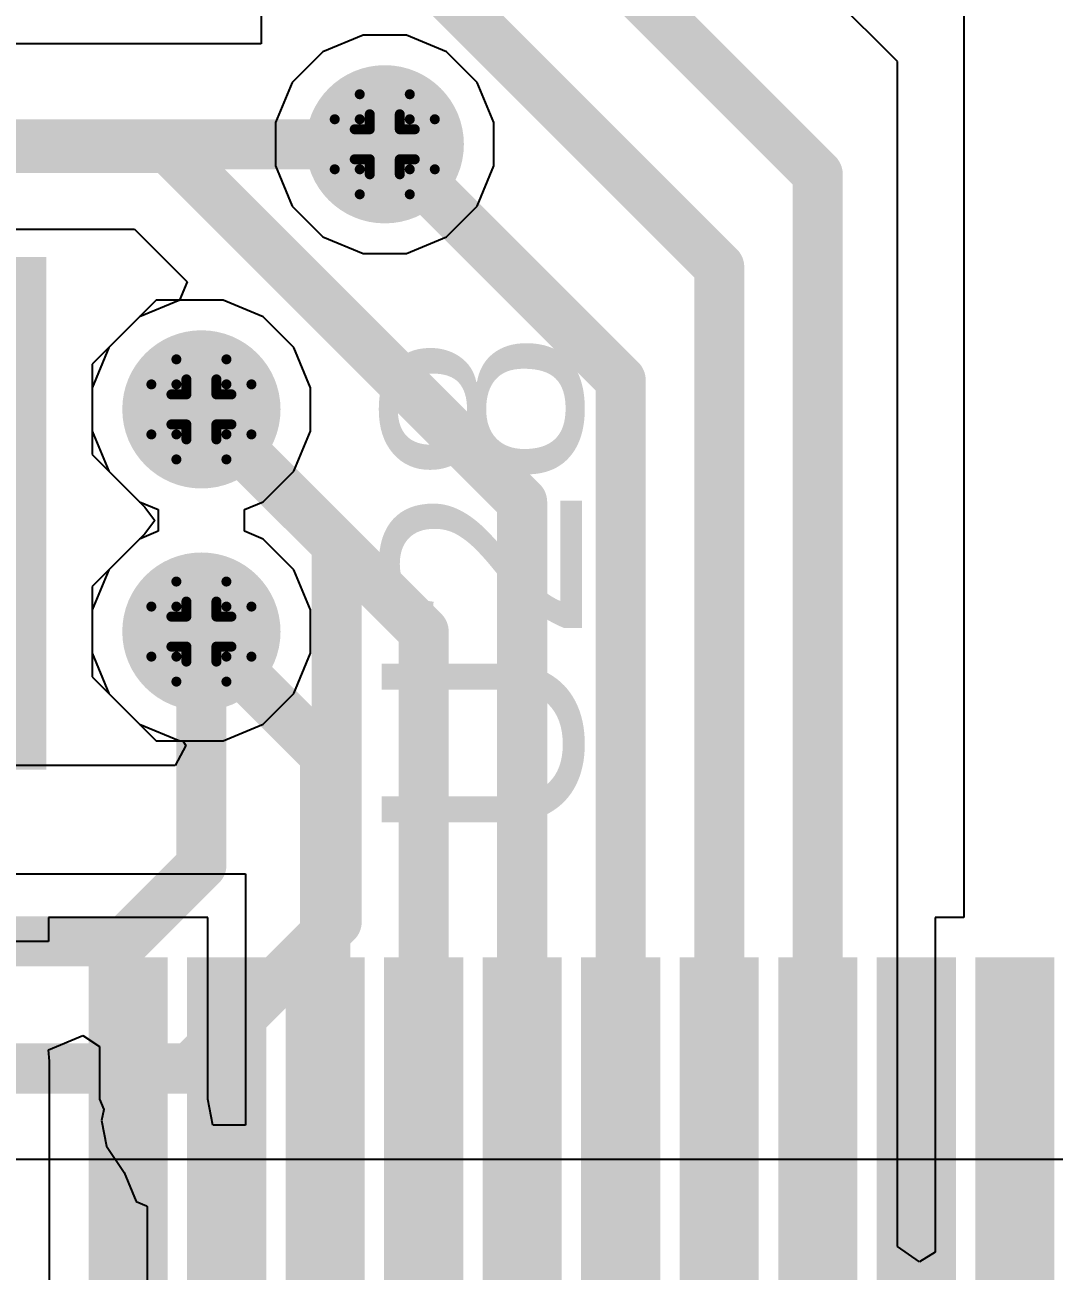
# Model space of a CAD drawing. Header units: inches. Extents: x -4 to 5258, y -4 to 5281.
# Drawn here: x 90.76 to 95.98, y 72.03 to 78.35 of the extents above; entities that cross this region are included whole.
import ezdxf

# ---------------------------------------------------------------- set-up
doc = ezdxf.new("R2010")
doc.units = ezdxf.units.IN
for name, color, linetype in [('Bottom Layer', 5, 'Continuous'), ('Bottom Solder', 6, 'Continuous'), ('Drill Drawing', 1, 'Continuous'), ('Layer 1', 16, 'Continuous'), ('Layer 2', 76, 'Continuous'), ('Top Layer', 1, 'Continuous'), ('Top Overlay', 2, 'Continuous'), ('Top Paste', 8, 'Continuous'), ('Top Solder', 216, 'Continuous'), ('Via Holes', 16, 'Continuous')]:
    doc.layers.add(name, color=color, linetype=linetype)
doc.styles.add('Arial', font='', dxfattribs={"height": 0.2})
doc.styles.get('Arial').set_extended_font_data('Arial')

# ---------------------------------------------------------------- blocks, each defined once
blk = doc.blocks.new('HTSSOP_38_EP_4_4___5')
at = {"layer": 'Top Layer'}
for points in [[(3.6, 4.65), (3.6, 4.35), (2, 4.35), (2, 4.65)], [(3.6, 4.1501), (3.6, 3.8501), (2, 3.8501), (2, 4.1501)], [(3.6, 3.65), (3.6, 3.35), (2, 3.35), (2, 3.65)], [(3.6, 3.1501), (3.6, 2.8501), (2, 2.8501), (2, 3.1501)], [(3.6, 2.65), (3.6, 2.35), (2, 2.35), (2, 2.65)], [(3.6, 2.1501), (3.6, 1.8501), (2, 1.8501), (2, 2.1501)], [(3.6, 1.65), (3.6, 1.35), (2, 1.35), (2, 1.65)], [(3.6, 1.1501), (3.6, 0.8501), (2, 0.8501), (2, 1.1501)], [(3.6, 0.65), (3.6, 0.35), (2, 0.35), (2, 0.65)], [(3.6, 0.1501), (3.6, -0.1499), (2, -0.1499), (2, 0.1501)]]:
    blk.add_hatch(color=1, dxfattribs=at).paths.add_polyline_path(points)
at = {"layer": 'Top Paste'}
for points in [[(3.6, 4.65), (3.6, 4.35), (2, 4.35), (2, 4.65)], [(3.6, 4.1501), (3.6, 3.8501), (2, 3.8501), (2, 4.1501)], [(3.6, 3.65), (3.6, 3.35), (2, 3.35), (2, 3.65)], [(3.6, 3.1501), (3.6, 2.8501), (2, 2.8501), (2, 3.1501)], [(3.6, 2.65), (3.6, 2.35), (2, 2.35), (2, 2.65)], [(3.6, 2.1501), (3.6, 1.8501), (2, 1.8501), (2, 2.1501)], [(3.6, 1.65), (3.6, 1.35), (2, 1.35), (2, 1.65)], [(3.6, 1.1501), (3.6, 0.8501), (2, 0.8501), (2, 1.1501)], [(3.6, 0.65), (3.6, 0.35), (2, 0.35), (2, 0.65)], [(3.6, 0.1501), (3.6, -0.1499), (2, -0.1499), (2, 0.1501)]]:
    blk.add_hatch(color=8, dxfattribs=at).paths.add_polyline_path(points)
at = {"layer": 'Top Solder'}
for points in [[(3.6508, 4.7008), (3.6508, 4.2992), (1.9492, 4.2992), (1.9492, 4.7008)], [(3.6508, 4.2009), (3.6508, 3.7993), (1.9492, 3.7993), (1.9492, 4.2009)], [(3.6508, 3.7008), (3.6508, 3.2992), (1.9492, 3.2992), (1.9492, 3.7008)], [(3.6508, 3.2009), (3.6508, 2.7993), (1.9492, 2.7993), (1.9492, 3.2009)], [(3.6508, 2.7008), (3.6508, 2.2992), (1.9492, 2.2992), (1.9492, 2.7008)], [(3.6508, 2.2009), (3.6508, 1.7993), (1.9492, 1.7993), (1.9492, 2.2009)], [(3.6508, 1.7008), (3.6508, 1.2992), (1.9492, 1.2992), (1.9492, 1.7008)], [(3.6508, 1.2009), (3.6508, 0.7993), (1.9492, 0.7993), (1.9492, 1.2009)], [(3.6508, 0.7008), (3.6508, 0.2992), (1.9492, 0.2992), (1.9492, 0.7008)], [(3.6508, 0.2009), (3.6508, -0.2007), (1.9492, -0.2007), (1.9492, 0.2009)]]:
    blk.add_hatch(color=216, dxfattribs=at).paths.add_polyline_path(points)

msp = doc.modelspace()

# ---------------------------------------------------------------- hatches: boundary and pattern name
at = {"layer": 'Bottom Layer'}
h = msp.add_hatch(color=5, dxfattribs=at)
edge = h.paths.add_edge_path()
edge.add_arc((92.5829, 77.7473), 0.3, 0, 360)
h = msp.add_hatch(color=5, dxfattribs=at)
edge = h.paths.add_edge_path()
edge.add_arc((91.6523, 76.4016), 0.3, 0, 360)
h = msp.add_hatch(color=5, dxfattribs=at)
edge = h.paths.add_edge_path()
edge.add_arc((91.6523, 75.2736), 0.3, 0, 360)
at = {"layer": 'Bottom Solder'}
h = msp.add_hatch(color=6, dxfattribs=at)
edge = h.paths.add_edge_path()
edge.add_arc((92.5829, 77.7473), 0.4016, 0, 360)
h = msp.add_hatch(color=6, dxfattribs=at)
edge = h.paths.add_edge_path()
edge.add_arc((91.6523, 76.4016), 0.4016, 0, 360)
h = msp.add_hatch(color=6, dxfattribs=at)
edge = h.paths.add_edge_path()
edge.add_arc((91.6523, 75.2736), 0.4016, 0, 360)
at = {"layer": 'Layer 1'}
h = msp.add_hatch(color=16, dxfattribs=at)
edge = h.paths.add_edge_path()
edge.add_arc((92.5829, 77.7473), 0.3, 0, 360)
h = msp.add_hatch(color=16, dxfattribs=at)
edge = h.paths.add_edge_path()
edge.add_arc((91.6523, 76.4016), 0.3, 0, 360)
h = msp.add_hatch(color=16, dxfattribs=at)
edge = h.paths.add_edge_path()
edge.add_arc((91.6523, 75.2736), 0.3, 0, 360)
at = {"layer": 'Layer 2'}
h = msp.add_hatch(color=76, dxfattribs=at)
edge = h.paths.add_edge_path()
edge.add_arc((92.5829, 77.7473), 0.3, 0, 360)
h = msp.add_hatch(color=76, dxfattribs=at)
edge = h.paths.add_edge_path()
edge.add_arc((91.6523, 76.4016), 0.3, 0, 360)
h = msp.add_hatch(color=76, dxfattribs=at)
edge = h.paths.add_edge_path()
edge.add_arc((91.6523, 75.2736), 0.3, 0, 360)
at = {"layer": 'Top Layer'}
h = msp.add_hatch(color=1, dxfattribs=at)
edge = h.paths.add_edge_path()
edge.add_arc((92.5829, 77.7473), 0.3, 0, 360)
msp.add_hatch(color=1, dxfattribs=at).paths.add_polyline_path([(85.6393, 74.5719), (90.8656, 74.5719), (90.8656, 77.1747), (85.6393, 77.1747)])
h = msp.add_hatch(color=1, dxfattribs=at)
edge = h.paths.add_edge_path()
edge.add_arc((91.6523, 76.4016), 0.3, 0, 360)
h = msp.add_hatch(color=1, dxfattribs=at)
edge = h.paths.add_edge_path()
edge.add_arc((91.6523, 75.2736), 0.3, 0, 360)
at = {"layer": 'Top Solder'}
h = msp.add_hatch(color=216, dxfattribs=at)
edge = h.paths.add_edge_path()
edge.add_arc((92.5829, 77.7473), 0.4016, 0, 360)
h = msp.add_hatch(color=216, dxfattribs=at)
edge = h.paths.add_edge_path()
edge.add_arc((91.6523, 76.4016), 0.4016, 0, 360)
h = msp.add_hatch(color=216, dxfattribs=at)
edge = h.paths.add_edge_path()
edge.add_arc((91.6523, 75.2736), 0.4016, 0, 360)
at = {"layer": 'Via Holes'}
h = msp.add_hatch(color=7, dxfattribs=at)
edge = h.paths.add_edge_path()
edge.add_arc((92.5829, 77.7473), 0.15, 0, 360)
h = msp.add_hatch(color=7, dxfattribs=at)
edge = h.paths.add_edge_path()
edge.add_arc((91.6523, 76.4016), 0.15, 0, 360)
h = msp.add_hatch(color=7, dxfattribs=at)
edge = h.paths.add_edge_path()
edge.add_arc((91.6523, 75.2736), 0.15, 0, 360)

# ---------------------------------------------------------------- linework, layer by layer
at = {"layer": 'Bottom Layer'}
for p, q in [((92.4727, 78.3013), (92.2691, 78.2169)), ((92.6931, 78.3013), (92.4727, 78.3013)), ((92.8967, 78.2169), (92.6931, 78.3013)), ((92.2691, 78.2169), (92.1133, 78.0611)), ((93.0526, 78.0611), (92.8967, 78.2169)), ((92.1133, 78.0611), (92.0289, 77.8574)), ((93.1369, 77.8574), (93.0526, 78.0611)), ((92.0289, 77.8574), (92.0289, 77.6371)), ((93.1369, 77.6371), (93.1369, 77.8574)), ((92.0289, 77.6371), (92.1133, 77.4334)), ((93.0526, 77.4334), (93.1369, 77.6371)), ((92.1133, 77.4334), (92.2691, 77.2776)), ((92.8967, 77.2776), (93.0526, 77.4334)), ((92.2691, 77.2776), (92.4727, 77.1933)), ((92.6931, 77.1933), (92.8967, 77.2776)), ((92.4727, 77.1933), (92.6931, 77.1933)), ((91.5421, 76.9556), (91.3385, 76.8713)), ((91.7625, 76.9556), (91.5421, 76.9556)), ((91.9661, 76.8713), (91.7625, 76.9556)), ((91.3385, 76.8713), (91.1827, 76.7155)), ((92.122, 76.7155), (91.9661, 76.8713)), ((91.1827, 76.7155), (91.0983, 76.5118)), ((92.2063, 76.5118), (92.122, 76.7155)), ((91.0983, 76.5118), (91.0983, 76.2915)), ((92.2063, 76.2915), (92.2063, 76.5118)), ((91.0983, 76.2915), (91.1827, 76.0878)), ((92.122, 76.0878), (92.2063, 76.2915)), ((91.1827, 76.0878), (91.3385, 75.932)), ((91.9661, 75.932), (92.122, 76.0878)), ((91.3385, 75.932), (91.4336, 75.8926)), ((91.871, 75.8926), (91.9661, 75.932)), ((91.4336, 75.8926), (91.4336, 75.7826)), ((91.871, 75.7826), (91.871, 75.8926)), ((91.4336, 75.7826), (91.3385, 75.7432)), ((91.9661, 75.7432), (91.871, 75.7826)), ((91.3385, 75.7432), (91.1827, 75.5874)), ((92.122, 75.5874), (91.9661, 75.7432)), ((91.1827, 75.5874), (91.0983, 75.3838)), ((92.2063, 75.3838), (92.122, 75.5874)), ((91.0983, 75.3838), (91.0983, 75.1634)), ((92.2063, 75.1634), (92.2063, 75.3838)), ((91.0983, 75.1634), (91.1827, 74.9597)), ((92.122, 74.9597), (92.2063, 75.1634)), ((91.1827, 74.9597), (91.3385, 74.8039)), ((91.9661, 74.8039), (92.122, 74.9597)), ((91.3385, 74.8039), (91.5421, 74.7196)), ((91.7625, 74.7196), (91.9661, 74.8039)), ((91.5421, 74.7196), (91.7625, 74.7196))]:
    msp.add_line(p, q, dxfattribs=at)
at = {"layer": 'Drill Drawing'}
for points in [[(92.4559, 77.8743, 0.0508, 0.0508, 0), (92.4559, 78.0013, 0.0508, 0.0508, 0)], [(92.4559, 78.0013, 0.0508, 0.0508, 0), (92.7099, 78.0013, 0.0508, 0.0508, 0)], [(92.7099, 77.8743, 0.0508, 0.0508, 0), (92.7099, 78.0013, 0.0508, 0.0508, 0)], [(92.3289, 77.6203, 0.0508, 0.0508, 0), (92.3289, 77.8743, 0.0508, 0.0508, 0)], [(92.3289, 77.8743, 0.0508, 0.0508, 0), (92.4559, 77.8743, 0.0508, 0.0508, 0)], [(92.5067, 77.8235, 0.0508, 0.0508, 0), (92.5067, 77.8997, 0.0508, 0.0508, 0)], [(92.5067, 77.8997, 0.0508, 0.0508, 0), (92.6591, 77.8997, 0.0508, 0.0508, 0)], [(92.6591, 77.8235, 0.0508, 0.0508, 0), (92.6591, 77.8997, 0.0508, 0.0508, 0)], [(92.7099, 77.8743, 0.0508, 0.0508, 0), (92.8369, 77.8743, 0.0508, 0.0508, 0)], [(92.8369, 77.6203, 0.0508, 0.0508, 0), (92.8369, 77.8743, 0.0508, 0.0508, 0)], [(92.4305, 77.6711, 0.0508, 0.0508, 0), (92.4305, 77.8235, 0.0508, 0.0508, 0)], [(92.4305, 77.8235, 0.0508, 0.0508, 0), (92.5067, 77.8235, 0.0508, 0.0508, 0)], [(92.6591, 77.8235, 0.0508, 0.0508, 0), (92.7353, 77.8235, 0.0508, 0.0508, 0)], [(92.7353, 77.6711, 0.0508, 0.0508, 0), (92.7353, 77.8235, 0.0508, 0.0508, 0)], [(92.4305, 77.6711, 0.0508, 0.0508, 0), (92.5067, 77.6711, 0.0508, 0.0508, 0)], [(92.5067, 77.5949, 0.0508, 0.0508, 0), (92.5067, 77.6711, 0.0508, 0.0508, 0)], [(92.6591, 77.6711, 0.0508, 0.0508, 0), (92.7353, 77.6711, 0.0508, 0.0508, 0)], [(92.6591, 77.5949, 0.0508, 0.0508, 0), (92.6591, 77.6711, 0.0508, 0.0508, 0)], [(92.3289, 77.6203, 0.0508, 0.0508, 0), (92.4559, 77.6203, 0.0508, 0.0508, 0)], [(92.4559, 77.4933, 0.0508, 0.0508, 0), (92.4559, 77.6203, 0.0508, 0.0508, 0)], [(92.5067, 77.5949, 0.0508, 0.0508, 0), (92.6591, 77.5949, 0.0508, 0.0508, 0)], [(92.7099, 77.6203, 0.0508, 0.0508, 0), (92.8369, 77.6203, 0.0508, 0.0508, 0)], [(92.7099, 77.4933, 0.0508, 0.0508, 0), (92.7099, 77.6203, 0.0508, 0.0508, 0)], [(92.4559, 77.4933, 0.0508, 0.0508, 0), (92.7099, 77.4933, 0.0508, 0.0508, 0)], [(91.5253, 76.5286, 0.0508, 0.0508, 0), (91.5253, 76.6556, 0.0508, 0.0508, 0)], [(91.5253, 76.6556, 0.0508, 0.0508, 0), (91.7793, 76.6556, 0.0508, 0.0508, 0)], [(91.7793, 76.5286, 0.0508, 0.0508, 0), (91.7793, 76.6556, 0.0508, 0.0508, 0)], [(91.3983, 76.2746, 0.0508, 0.0508, 0), (91.3983, 76.5286, 0.0508, 0.0508, 0)], [(91.3983, 76.5286, 0.0508, 0.0508, 0), (91.5253, 76.5286, 0.0508, 0.0508, 0)], [(91.5761, 76.4778, 0.0508, 0.0508, 0), (91.5761, 76.554, 0.0508, 0.0508, 0)], [(91.5761, 76.554, 0.0508, 0.0508, 0), (91.7285, 76.554, 0.0508, 0.0508, 0)], [(91.7285, 76.4778, 0.0508, 0.0508, 0), (91.7285, 76.554, 0.0508, 0.0508, 0)], [(91.7793, 76.5286, 0.0508, 0.0508, 0), (91.9063, 76.5286, 0.0508, 0.0508, 0)], [(91.9063, 76.2746, 0.0508, 0.0508, 0), (91.9063, 76.5286, 0.0508, 0.0508, 0)], [(91.4999, 76.3254, 0.0508, 0.0508, 0), (91.4999, 76.4778, 0.0508, 0.0508, 0)], [(91.4999, 76.4778, 0.0508, 0.0508, 0), (91.5761, 76.4778, 0.0508, 0.0508, 0)], [(91.7285, 76.4778, 0.0508, 0.0508, 0), (91.8047, 76.4778, 0.0508, 0.0508, 0)], [(91.8047, 76.3254, 0.0508, 0.0508, 0), (91.8047, 76.4778, 0.0508, 0.0508, 0)], [(91.3983, 76.2746, 0.0508, 0.0508, 0), (91.5253, 76.2746, 0.0508, 0.0508, 0)], [(91.4999, 76.3254, 0.0508, 0.0508, 0), (91.5761, 76.3254, 0.0508, 0.0508, 0)], [(91.5253, 76.1476, 0.0508, 0.0508, 0), (91.5253, 76.2746, 0.0508, 0.0508, 0)], [(91.5761, 76.2492, 0.0508, 0.0508, 0), (91.5761, 76.3254, 0.0508, 0.0508, 0)], [(91.7285, 76.3254, 0.0508, 0.0508, 0), (91.8047, 76.3254, 0.0508, 0.0508, 0)], [(91.7285, 76.2492, 0.0508, 0.0508, 0), (91.7285, 76.3254, 0.0508, 0.0508, 0)], [(91.7793, 76.2746, 0.0508, 0.0508, 0), (91.9063, 76.2746, 0.0508, 0.0508, 0)], [(91.7793, 76.1476, 0.0508, 0.0508, 0), (91.7793, 76.2746, 0.0508, 0.0508, 0)], [(91.5761, 76.2492, 0.0508, 0.0508, 0), (91.7285, 76.2492, 0.0508, 0.0508, 0)], [(91.5253, 76.1476, 0.0508, 0.0508, 0), (91.7793, 76.1476, 0.0508, 0.0508, 0)], [(91.5253, 75.4006, 0.0508, 0.0508, 0), (91.5253, 75.5276, 0.0508, 0.0508, 0)], [(91.5253, 75.5276, 0.0508, 0.0508, 0), (91.7793, 75.5276, 0.0508, 0.0508, 0)], [(91.7793, 75.4006, 0.0508, 0.0508, 0), (91.7793, 75.5276, 0.0508, 0.0508, 0)], [(91.3983, 75.1466, 0.0508, 0.0508, 0), (91.3983, 75.4006, 0.0508, 0.0508, 0)], [(91.3983, 75.4006, 0.0508, 0.0508, 0), (91.5253, 75.4006, 0.0508, 0.0508, 0)], [(91.5761, 75.3498, 0.0508, 0.0508, 0), (91.5761, 75.426, 0.0508, 0.0508, 0)], [(91.5761, 75.426, 0.0508, 0.0508, 0), (91.7285, 75.426, 0.0508, 0.0508, 0)], [(91.7285, 75.3498, 0.0508, 0.0508, 0), (91.7285, 75.426, 0.0508, 0.0508, 0)], [(91.7793, 75.4006, 0.0508, 0.0508, 0), (91.9063, 75.4006, 0.0508, 0.0508, 0)], [(91.9063, 75.1466, 0.0508, 0.0508, 0), (91.9063, 75.4006, 0.0508, 0.0508, 0)], [(91.4999, 75.1974, 0.0508, 0.0508, 0), (91.4999, 75.3498, 0.0508, 0.0508, 0)], [(91.4999, 75.3498, 0.0508, 0.0508, 0), (91.5761, 75.3498, 0.0508, 0.0508, 0)], [(91.7285, 75.3498, 0.0508, 0.0508, 0), (91.8047, 75.3498, 0.0508, 0.0508, 0)], [(91.8047, 75.1974, 0.0508, 0.0508, 0), (91.8047, 75.3498, 0.0508, 0.0508, 0)], [(91.4999, 75.1974, 0.0508, 0.0508, 0), (91.5761, 75.1974, 0.0508, 0.0508, 0)], [(91.5761, 75.1212, 0.0508, 0.0508, 0), (91.5761, 75.1974, 0.0508, 0.0508, 0)], [(91.7285, 75.1974, 0.0508, 0.0508, 0), (91.8047, 75.1974, 0.0508, 0.0508, 0)], [(91.7285, 75.1212, 0.0508, 0.0508, 0), (91.7285, 75.1974, 0.0508, 0.0508, 0)], [(91.3983, 75.1466, 0.0508, 0.0508, 0), (91.5253, 75.1466, 0.0508, 0.0508, 0)], [(91.5253, 75.0196, 0.0508, 0.0508, 0), (91.5253, 75.1466, 0.0508, 0.0508, 0)], [(91.7793, 75.1466, 0.0508, 0.0508, 0), (91.9063, 75.1466, 0.0508, 0.0508, 0)], [(91.7793, 75.0196, 0.0508, 0.0508, 0), (91.7793, 75.1466, 0.0508, 0.0508, 0)], [(91.5761, 75.1212, 0.0508, 0.0508, 0), (91.7285, 75.1212, 0.0508, 0.0508, 0)], [(91.5253, 75.0196, 0.0508, 0.0508, 0), (91.7793, 75.0196, 0.0508, 0.0508, 0)]]:
    msp.add_lwpolyline(points, format="xyseb", dxfattribs=at)
for points in [[(92.4432, 78.0013, 0.0254, 0.0254, 1), (92.4686, 78.0013, 0.0254, 0.0254, 1)], [(92.4432, 78.0013, 0.0254, 0.0254, 1), (92.4686, 78.0013, 0.0254, 0.0254, 1)], [(92.6972, 78.0013, 0.0254, 0.0254, 1), (92.7226, 78.0013, 0.0254, 0.0254, 1)], [(92.6972, 78.0013, 0.0254, 0.0254, 1), (92.7226, 78.0013, 0.0254, 0.0254, 1)], [(92.3162, 77.8743, 0.0254, 0.0254, 1), (92.3416, 77.8743, 0.0254, 0.0254, 1)], [(92.3162, 77.8743, 0.0254, 0.0254, 1), (92.3416, 77.8743, 0.0254, 0.0254, 1)], [(92.4432, 77.8743, 0.0254, 0.0254, 1), (92.4686, 77.8743, 0.0254, 0.0254, 1)], [(92.4432, 77.8743, 0.0254, 0.0254, 1), (92.4686, 77.8743, 0.0254, 0.0254, 1)], [(92.494, 77.8997, 0.0254, 0.0254, 1), (92.5194, 77.8997, 0.0254, 0.0254, 1)], [(92.494, 77.8997, 0.0254, 0.0254, 1), (92.5194, 77.8997, 0.0254, 0.0254, 1)], [(92.6464, 77.8997, 0.0254, 0.0254, 1), (92.6718, 77.8997, 0.0254, 0.0254, 1)], [(92.6464, 77.8997, 0.0254, 0.0254, 1), (92.6718, 77.8997, 0.0254, 0.0254, 1)], [(92.6972, 77.8743, 0.0254, 0.0254, 1), (92.7226, 77.8743, 0.0254, 0.0254, 1)], [(92.6972, 77.8743, 0.0254, 0.0254, 1), (92.7226, 77.8743, 0.0254, 0.0254, 1)], [(92.8242, 77.8743, 0.0254, 0.0254, 1), (92.8496, 77.8743, 0.0254, 0.0254, 1)], [(92.8242, 77.8743, 0.0254, 0.0254, 1), (92.8496, 77.8743, 0.0254, 0.0254, 1)], [(92.4178, 77.8235, 0.0254, 0.0254, 1), (92.4432, 77.8235, 0.0254, 0.0254, 1)], [(92.4178, 77.8235, 0.0254, 0.0254, 1), (92.4432, 77.8235, 0.0254, 0.0254, 1)], [(92.494, 77.8235, 0.0254, 0.0254, 1), (92.5194, 77.8235, 0.0254, 0.0254, 1)], [(92.494, 77.8235, 0.0254, 0.0254, 1), (92.5194, 77.8235, 0.0254, 0.0254, 1)], [(92.6464, 77.8235, 0.0254, 0.0254, 1), (92.6718, 77.8235, 0.0254, 0.0254, 1)], [(92.6464, 77.8235, 0.0254, 0.0254, 1), (92.6718, 77.8235, 0.0254, 0.0254, 1)], [(92.7226, 77.8235, 0.0254, 0.0254, 1), (92.748, 77.8235, 0.0254, 0.0254, 1)], [(92.7226, 77.8235, 0.0254, 0.0254, 1), (92.748, 77.8235, 0.0254, 0.0254, 1)], [(92.4178, 77.6711, 0.0254, 0.0254, 1), (92.4432, 77.6711, 0.0254, 0.0254, 1)], [(92.4178, 77.6711, 0.0254, 0.0254, 1), (92.4432, 77.6711, 0.0254, 0.0254, 1)], [(92.494, 77.6711, 0.0254, 0.0254, 1), (92.5194, 77.6711, 0.0254, 0.0254, 1)], [(92.494, 77.6711, 0.0254, 0.0254, 1), (92.5194, 77.6711, 0.0254, 0.0254, 1)], [(92.6464, 77.6711, 0.0254, 0.0254, 1), (92.6718, 77.6711, 0.0254, 0.0254, 1)], [(92.6464, 77.6711, 0.0254, 0.0254, 1), (92.6718, 77.6711, 0.0254, 0.0254, 1)], [(92.7226, 77.6711, 0.0254, 0.0254, 1), (92.748, 77.6711, 0.0254, 0.0254, 1)], [(92.7226, 77.6711, 0.0254, 0.0254, 1), (92.748, 77.6711, 0.0254, 0.0254, 1)], [(92.3162, 77.6203, 0.0254, 0.0254, 1), (92.3416, 77.6203, 0.0254, 0.0254, 1)], [(92.3162, 77.6203, 0.0254, 0.0254, 1), (92.3416, 77.6203, 0.0254, 0.0254, 1)], [(92.4432, 77.6203, 0.0254, 0.0254, 1), (92.4686, 77.6203, 0.0254, 0.0254, 1)], [(92.4432, 77.6203, 0.0254, 0.0254, 1), (92.4686, 77.6203, 0.0254, 0.0254, 1)], [(92.494, 77.5949, 0.0254, 0.0254, 1), (92.5194, 77.5949, 0.0254, 0.0254, 1)], [(92.494, 77.5949, 0.0254, 0.0254, 1), (92.5194, 77.5949, 0.0254, 0.0254, 1)], [(92.6464, 77.5949, 0.0254, 0.0254, 1), (92.6718, 77.5949, 0.0254, 0.0254, 1)], [(92.6464, 77.5949, 0.0254, 0.0254, 1), (92.6718, 77.5949, 0.0254, 0.0254, 1)], [(92.6972, 77.6203, 0.0254, 0.0254, 1), (92.7226, 77.6203, 0.0254, 0.0254, 1)], [(92.6972, 77.6203, 0.0254, 0.0254, 1), (92.7226, 77.6203, 0.0254, 0.0254, 1)], [(92.8242, 77.6203, 0.0254, 0.0254, 1), (92.8496, 77.6203, 0.0254, 0.0254, 1)], [(92.8242, 77.6203, 0.0254, 0.0254, 1), (92.8496, 77.6203, 0.0254, 0.0254, 1)], [(92.4432, 77.4933, 0.0254, 0.0254, 1), (92.4686, 77.4933, 0.0254, 0.0254, 1)], [(92.4432, 77.4933, 0.0254, 0.0254, 1), (92.4686, 77.4933, 0.0254, 0.0254, 1)], [(92.6972, 77.4933, 0.0254, 0.0254, 1), (92.7226, 77.4933, 0.0254, 0.0254, 1)], [(92.6972, 77.4933, 0.0254, 0.0254, 1), (92.7226, 77.4933, 0.0254, 0.0254, 1)], [(91.5126, 76.6556, 0.0254, 0.0254, 1), (91.538, 76.6556, 0.0254, 0.0254, 1)], [(91.5126, 76.6556, 0.0254, 0.0254, 1), (91.538, 76.6556, 0.0254, 0.0254, 1)], [(91.7666, 76.6556, 0.0254, 0.0254, 1), (91.792, 76.6556, 0.0254, 0.0254, 1)], [(91.7666, 76.6556, 0.0254, 0.0254, 1), (91.792, 76.6556, 0.0254, 0.0254, 1)], [(91.3856, 76.5286, 0.0254, 0.0254, 1), (91.411, 76.5286, 0.0254, 0.0254, 1)], [(91.3856, 76.5286, 0.0254, 0.0254, 1), (91.411, 76.5286, 0.0254, 0.0254, 1)], [(91.5126, 76.5286, 0.0254, 0.0254, 1), (91.538, 76.5286, 0.0254, 0.0254, 1)], [(91.5126, 76.5286, 0.0254, 0.0254, 1), (91.538, 76.5286, 0.0254, 0.0254, 1)], [(91.5634, 76.554, 0.0254, 0.0254, 1), (91.5888, 76.554, 0.0254, 0.0254, 1)], [(91.5634, 76.554, 0.0254, 0.0254, 1), (91.5888, 76.554, 0.0254, 0.0254, 1)], [(91.7158, 76.554, 0.0254, 0.0254, 1), (91.7412, 76.554, 0.0254, 0.0254, 1)], [(91.7158, 76.554, 0.0254, 0.0254, 1), (91.7412, 76.554, 0.0254, 0.0254, 1)], [(91.7666, 76.5286, 0.0254, 0.0254, 1), (91.792, 76.5286, 0.0254, 0.0254, 1)], [(91.7666, 76.5286, 0.0254, 0.0254, 1), (91.792, 76.5286, 0.0254, 0.0254, 1)], [(91.8936, 76.5286, 0.0254, 0.0254, 1), (91.919, 76.5286, 0.0254, 0.0254, 1)], [(91.8936, 76.5286, 0.0254, 0.0254, 1), (91.919, 76.5286, 0.0254, 0.0254, 1)], [(91.4872, 76.4778, 0.0254, 0.0254, 1), (91.5126, 76.4778, 0.0254, 0.0254, 1)], [(91.4872, 76.4778, 0.0254, 0.0254, 1), (91.5126, 76.4778, 0.0254, 0.0254, 1)], [(91.5634, 76.4778, 0.0254, 0.0254, 1), (91.5888, 76.4778, 0.0254, 0.0254, 1)], [(91.5634, 76.4778, 0.0254, 0.0254, 1), (91.5888, 76.4778, 0.0254, 0.0254, 1)], [(91.7158, 76.4778, 0.0254, 0.0254, 1), (91.7412, 76.4778, 0.0254, 0.0254, 1)], [(91.7158, 76.4778, 0.0254, 0.0254, 1), (91.7412, 76.4778, 0.0254, 0.0254, 1)], [(91.792, 76.4778, 0.0254, 0.0254, 1), (91.8174, 76.4778, 0.0254, 0.0254, 1)], [(91.792, 76.4778, 0.0254, 0.0254, 1), (91.8174, 76.4778, 0.0254, 0.0254, 1)], [(91.3856, 76.2746, 0.0254, 0.0254, 1), (91.411, 76.2746, 0.0254, 0.0254, 1)], [(91.3856, 76.2746, 0.0254, 0.0254, 1), (91.411, 76.2746, 0.0254, 0.0254, 1)], [(91.4872, 76.3254, 0.0254, 0.0254, 1), (91.5126, 76.3254, 0.0254, 0.0254, 1)], [(91.4872, 76.3254, 0.0254, 0.0254, 1), (91.5126, 76.3254, 0.0254, 0.0254, 1)], [(91.5126, 76.2746, 0.0254, 0.0254, 1), (91.538, 76.2746, 0.0254, 0.0254, 1)], [(91.5126, 76.2746, 0.0254, 0.0254, 1), (91.538, 76.2746, 0.0254, 0.0254, 1)], [(91.5634, 76.3254, 0.0254, 0.0254, 1), (91.5888, 76.3254, 0.0254, 0.0254, 1)], [(91.5634, 76.3254, 0.0254, 0.0254, 1), (91.5888, 76.3254, 0.0254, 0.0254, 1)], [(91.7158, 76.3254, 0.0254, 0.0254, 1), (91.7412, 76.3254, 0.0254, 0.0254, 1)], [(91.7158, 76.3254, 0.0254, 0.0254, 1), (91.7412, 76.3254, 0.0254, 0.0254, 1)], [(91.7666, 76.2746, 0.0254, 0.0254, 1), (91.792, 76.2746, 0.0254, 0.0254, 1)], [(91.7666, 76.2746, 0.0254, 0.0254, 1), (91.792, 76.2746, 0.0254, 0.0254, 1)], [(91.792, 76.3254, 0.0254, 0.0254, 1), (91.8174, 76.3254, 0.0254, 0.0254, 1)], [(91.792, 76.3254, 0.0254, 0.0254, 1), (91.8174, 76.3254, 0.0254, 0.0254, 1)], [(91.8936, 76.2746, 0.0254, 0.0254, 1), (91.919, 76.2746, 0.0254, 0.0254, 1)], [(91.8936, 76.2746, 0.0254, 0.0254, 1), (91.919, 76.2746, 0.0254, 0.0254, 1)], [(91.5634, 76.2492, 0.0254, 0.0254, 1), (91.5888, 76.2492, 0.0254, 0.0254, 1)], [(91.5634, 76.2492, 0.0254, 0.0254, 1), (91.5888, 76.2492, 0.0254, 0.0254, 1)], [(91.7158, 76.2492, 0.0254, 0.0254, 1), (91.7412, 76.2492, 0.0254, 0.0254, 1)], [(91.7158, 76.2492, 0.0254, 0.0254, 1), (91.7412, 76.2492, 0.0254, 0.0254, 1)], [(91.5126, 76.1476, 0.0254, 0.0254, 1), (91.538, 76.1476, 0.0254, 0.0254, 1)], [(91.5126, 76.1476, 0.0254, 0.0254, 1), (91.538, 76.1476, 0.0254, 0.0254, 1)], [(91.7666, 76.1476, 0.0254, 0.0254, 1), (91.792, 76.1476, 0.0254, 0.0254, 1)], [(91.7666, 76.1476, 0.0254, 0.0254, 1), (91.792, 76.1476, 0.0254, 0.0254, 1)], [(91.5126, 75.5276, 0.0254, 0.0254, 1), (91.538, 75.5276, 0.0254, 0.0254, 1)], [(91.5126, 75.5276, 0.0254, 0.0254, 1), (91.538, 75.5276, 0.0254, 0.0254, 1)], [(91.7666, 75.5276, 0.0254, 0.0254, 1), (91.792, 75.5276, 0.0254, 0.0254, 1)], [(91.7666, 75.5276, 0.0254, 0.0254, 1), (91.792, 75.5276, 0.0254, 0.0254, 1)], [(91.3856, 75.4006, 0.0254, 0.0254, 1), (91.411, 75.4006, 0.0254, 0.0254, 1)], [(91.3856, 75.4006, 0.0254, 0.0254, 1), (91.411, 75.4006, 0.0254, 0.0254, 1)], [(91.5126, 75.4006, 0.0254, 0.0254, 1), (91.538, 75.4006, 0.0254, 0.0254, 1)], [(91.5126, 75.4006, 0.0254, 0.0254, 1), (91.538, 75.4006, 0.0254, 0.0254, 1)], [(91.5634, 75.426, 0.0254, 0.0254, 1), (91.5888, 75.426, 0.0254, 0.0254, 1)], [(91.5634, 75.426, 0.0254, 0.0254, 1), (91.5888, 75.426, 0.0254, 0.0254, 1)], [(91.7158, 75.426, 0.0254, 0.0254, 1), (91.7412, 75.426, 0.0254, 0.0254, 1)], [(91.7158, 75.426, 0.0254, 0.0254, 1), (91.7412, 75.426, 0.0254, 0.0254, 1)], [(91.7666, 75.4006, 0.0254, 0.0254, 1), (91.792, 75.4006, 0.0254, 0.0254, 1)], [(91.7666, 75.4006, 0.0254, 0.0254, 1), (91.792, 75.4006, 0.0254, 0.0254, 1)], [(91.8936, 75.4006, 0.0254, 0.0254, 1), (91.919, 75.4006, 0.0254, 0.0254, 1)], [(91.8936, 75.4006, 0.0254, 0.0254, 1), (91.919, 75.4006, 0.0254, 0.0254, 1)], [(91.4872, 75.3498, 0.0254, 0.0254, 1), (91.5126, 75.3498, 0.0254, 0.0254, 1)], [(91.4872, 75.3498, 0.0254, 0.0254, 1), (91.5126, 75.3498, 0.0254, 0.0254, 1)], [(91.5634, 75.3498, 0.0254, 0.0254, 1), (91.5888, 75.3498, 0.0254, 0.0254, 1)], [(91.5634, 75.3498, 0.0254, 0.0254, 1), (91.5888, 75.3498, 0.0254, 0.0254, 1)], [(91.7158, 75.3498, 0.0254, 0.0254, 1), (91.7412, 75.3498, 0.0254, 0.0254, 1)], [(91.7158, 75.3498, 0.0254, 0.0254, 1), (91.7412, 75.3498, 0.0254, 0.0254, 1)], [(91.792, 75.3498, 0.0254, 0.0254, 1), (91.8174, 75.3498, 0.0254, 0.0254, 1)], [(91.792, 75.3498, 0.0254, 0.0254, 1), (91.8174, 75.3498, 0.0254, 0.0254, 1)], [(91.4872, 75.1974, 0.0254, 0.0254, 1), (91.5126, 75.1974, 0.0254, 0.0254, 1)], [(91.4872, 75.1974, 0.0254, 0.0254, 1), (91.5126, 75.1974, 0.0254, 0.0254, 1)], [(91.5634, 75.1974, 0.0254, 0.0254, 1), (91.5888, 75.1974, 0.0254, 0.0254, 1)], [(91.5634, 75.1974, 0.0254, 0.0254, 1), (91.5888, 75.1974, 0.0254, 0.0254, 1)], [(91.7158, 75.1974, 0.0254, 0.0254, 1), (91.7412, 75.1974, 0.0254, 0.0254, 1)], [(91.7158, 75.1974, 0.0254, 0.0254, 1), (91.7412, 75.1974, 0.0254, 0.0254, 1)], [(91.792, 75.1974, 0.0254, 0.0254, 1), (91.8174, 75.1974, 0.0254, 0.0254, 1)], [(91.792, 75.1974, 0.0254, 0.0254, 1), (91.8174, 75.1974, 0.0254, 0.0254, 1)], [(91.3856, 75.1466, 0.0254, 0.0254, 1), (91.411, 75.1466, 0.0254, 0.0254, 1)], [(91.3856, 75.1466, 0.0254, 0.0254, 1), (91.411, 75.1466, 0.0254, 0.0254, 1)], [(91.5126, 75.1466, 0.0254, 0.0254, 1), (91.538, 75.1466, 0.0254, 0.0254, 1)], [(91.5126, 75.1466, 0.0254, 0.0254, 1), (91.538, 75.1466, 0.0254, 0.0254, 1)], [(91.7666, 75.1466, 0.0254, 0.0254, 1), (91.792, 75.1466, 0.0254, 0.0254, 1)], [(91.7666, 75.1466, 0.0254, 0.0254, 1), (91.792, 75.1466, 0.0254, 0.0254, 1)], [(91.8936, 75.1466, 0.0254, 0.0254, 1), (91.919, 75.1466, 0.0254, 0.0254, 1)], [(91.8936, 75.1466, 0.0254, 0.0254, 1), (91.919, 75.1466, 0.0254, 0.0254, 1)], [(91.5634, 75.1212, 0.0254, 0.0254, 1), (91.5888, 75.1212, 0.0254, 0.0254, 1)], [(91.5634, 75.1212, 0.0254, 0.0254, 1), (91.5888, 75.1212, 0.0254, 0.0254, 1)], [(91.7158, 75.1212, 0.0254, 0.0254, 1), (91.7412, 75.1212, 0.0254, 0.0254, 1)], [(91.7158, 75.1212, 0.0254, 0.0254, 1), (91.7412, 75.1212, 0.0254, 0.0254, 1)], [(91.5126, 75.0196, 0.0254, 0.0254, 1), (91.538, 75.0196, 0.0254, 0.0254, 1)], [(91.5126, 75.0196, 0.0254, 0.0254, 1), (91.538, 75.0196, 0.0254, 0.0254, 1)], [(91.7666, 75.0196, 0.0254, 0.0254, 1), (91.792, 75.0196, 0.0254, 0.0254, 1)], [(91.7666, 75.0196, 0.0254, 0.0254, 1), (91.792, 75.0196, 0.0254, 0.0254, 1)]]:
    msp.add_lwpolyline(points, format="xyseb", close=True, dxfattribs=at)
at = {"layer": 'Layer 1'}
for p, q in [((92.4727, 78.3013), (92.2691, 78.2169)), ((92.6931, 78.3013), (92.4727, 78.3013)), ((92.8967, 78.2169), (92.6931, 78.3013)), ((92.2691, 78.2169), (92.1133, 78.0611)), ((93.0526, 78.0611), (92.8967, 78.2169)), ((92.1133, 78.0611), (92.0289, 77.8574)), ((93.1369, 77.8574), (93.0526, 78.0611)), ((92.0289, 77.8574), (92.0289, 77.6371)), ((93.1369, 77.6371), (93.1369, 77.8574)), ((92.0289, 77.6371), (92.1133, 77.4334)), ((93.0526, 77.4334), (93.1369, 77.6371)), ((92.1133, 77.4334), (92.2691, 77.2776)), ((92.8967, 77.2776), (93.0526, 77.4334)), ((92.2691, 77.2776), (92.4727, 77.1933)), ((92.6931, 77.1933), (92.8967, 77.2776)), ((92.4727, 77.1933), (92.6931, 77.1933)), ((91.5421, 76.9556), (91.3385, 76.8713)), ((91.7625, 76.9556), (91.5421, 76.9556)), ((91.9661, 76.8713), (91.7625, 76.9556)), ((91.3385, 76.8713), (91.1827, 76.7155)), ((92.122, 76.7155), (91.9661, 76.8713)), ((91.1827, 76.7155), (91.0983, 76.5118)), ((92.2063, 76.5118), (92.122, 76.7155)), ((91.0983, 76.5118), (91.0983, 76.2915)), ((92.2063, 76.2915), (92.2063, 76.5118)), ((91.0983, 76.2915), (91.1827, 76.0878)), ((92.122, 76.0878), (92.2063, 76.2915)), ((91.1827, 76.0878), (91.3385, 75.932)), ((91.9661, 75.932), (92.122, 76.0878)), ((91.3385, 75.932), (91.4336, 75.8926)), ((91.871, 75.8926), (91.9661, 75.932)), ((91.4336, 75.8926), (91.4336, 75.7826)), ((91.871, 75.7826), (91.871, 75.8926)), ((91.4336, 75.7826), (91.3385, 75.7432)), ((91.9661, 75.7432), (91.871, 75.7826)), ((91.3385, 75.7432), (91.1827, 75.5874)), ((92.122, 75.5874), (91.9661, 75.7432)), ((91.1827, 75.5874), (91.0983, 75.3838)), ((92.2063, 75.3838), (92.122, 75.5874)), ((91.0983, 75.3838), (91.0983, 75.1634)), ((92.2063, 75.1634), (92.2063, 75.3838)), ((91.0983, 75.1634), (91.1827, 74.9597)), ((92.122, 74.9597), (92.2063, 75.1634)), ((91.1827, 74.9597), (91.3385, 74.8039)), ((91.9661, 74.8039), (92.122, 74.9597)), ((91.3385, 74.8039), (91.5421, 74.7196)), ((91.7625, 74.7196), (91.9661, 74.8039)), ((91.5421, 74.7196), (91.7625, 74.7196))]:
    msp.add_line(p, q, dxfattribs=at)
at = {"layer": 'Layer 2'}
msp.add_line((72.4534, 72.5949), (110.2444, 72.5949), dxfattribs=at)
for points in [[(85.0421, 77.7473, 0.254, 0.254, 0), (92.5829, 77.7473, 0.254, 0.254, 0)], [(91.6523, 76.4016, 0.254, 0.254, 0), (92.3389, 75.7151, 0.254, 0.254, 0)], [(92.3389, 73.7999, 0.254, 0.254, 0), (92.3389, 75.7151, 0.254, 0.254, 0)], [(91.6523, 74.0878, 0.254, 0.254, 0), (91.6523, 75.2736, 0.254, 0.254, 0)], [(91.2657, 73.7012, 0.254, 0.254, 0), (91.6523, 74.0878, 0.254, 0.254, 0)], [(91.5948, 73.0558, 0.254, 0.254, 0), (92.3389, 73.7999, 0.254, 0.254, 0)], [(84.1093, 73.7012, 0.254, 0.254, 0), (91.2657, 73.7012, 0.254, 0.254, 0)], [(83.8337, 73.0558, 0.254, 0.254, 0), (91.5948, 73.0558, 0.254, 0.254, 0)]]:
    msp.add_lwpolyline(points, format="xyseb", dxfattribs=at)
for points in [[(92.5194, 77.7473, 0.127, 0.127, 1), (92.6464, 77.7473, 0.127, 0.127, 1)], [(91.5888, 76.4016, 0.127, 0.127, 1), (91.7158, 76.4016, 0.127, 0.127, 1)], [(92.2754, 75.7151, 0.127, 0.127, 1), (92.4024, 75.7151, 0.127, 0.127, 1)], [(92.2754, 75.7151, 0.127, 0.127, 1), (92.4024, 75.7151, 0.127, 0.127, 1)], [(91.5888, 75.2736, 0.127, 0.127, 1), (91.7158, 75.2736, 0.127, 0.127, 1)], [(91.5888, 74.0878, 0.127, 0.127, 1), (91.7158, 74.0878, 0.127, 0.127, 1)], [(91.5888, 74.0878, 0.127, 0.127, 1), (91.7158, 74.0878, 0.127, 0.127, 1)], [(92.2754, 73.7999, 0.127, 0.127, 1), (92.4024, 73.7999, 0.127, 0.127, 1)], [(92.2754, 73.7999, 0.127, 0.127, 1), (92.4024, 73.7999, 0.127, 0.127, 1)], [(91.2022, 73.7012, 0.127, 0.127, 1), (91.3292, 73.7012, 0.127, 0.127, 1)], [(91.2022, 73.7012, 0.127, 0.127, 1), (91.3292, 73.7012, 0.127, 0.127, 1)], [(91.5313, 73.0558, 0.127, 0.127, 1), (91.6583, 73.0558, 0.127, 0.127, 1)], [(91.5313, 73.0558, 0.127, 0.127, 1), (91.6583, 73.0558, 0.127, 0.127, 1)]]:
    msp.add_lwpolyline(points, format="xyseb", close=True, dxfattribs=at)
at = {"layer": 'Top Layer'}
for p, q in [((91.9552, 83.112), (91.9552, 78.2569)), ((95.5216, 80.7928), (95.5216, 73.8228)), ((95.1851, 78.1669), (93.0778, 80.2741)), ((91.9552, 78.2569), (85.6393, 78.2569)), ((95.1851, 72.1523), (95.1851, 78.1669)), ((85.4424, 77.3169), (91.3119, 77.3169)), ((91.3119, 77.3169), (91.5793, 77.0495)), ((91.5793, 77.0495), (91.5404, 76.9556)), ((91.4228, 76.9556), (91.0983, 76.6311)), ((91.5404, 76.9556), (91.4228, 76.9556)), ((91.0983, 76.6311), (91.0983, 76.1722)), ((91.0983, 76.1722), (91.3652, 75.9053)), ((91.3652, 75.9053), (91.4154, 75.8376)), ((91.4154, 75.8376), (91.3652, 75.7699)), ((91.3652, 75.7699), (91.0983, 75.503)), ((91.0983, 75.503), (91.0983, 75.0441)), ((91.0983, 75.0441), (91.4228, 74.7196)), ((91.4228, 74.7196), (91.5574, 74.7196)), ((91.5574, 74.7196), (91.5734, 74.696)), ((91.5734, 74.696), (91.5196, 74.5944)), ((91.5196, 74.5944), (86.6776, 74.5944)), ((84.7507, 74.0446), (91.8765, 74.0446)), ((91.8765, 74.0446), (91.8765, 72.7688)), ((91.6845, 73.8228), (90.8765, 73.8228)), ((90.8765, 73.8228), (90.8765, 73.7012)), ((91.6845, 73.7012), (91.6845, 73.8228)), ((95.5216, 73.8228), (95.3764, 73.8228)), ((95.3764, 73.8228), (95.3764, 72.1227)), ((90.8765, 73.7012), (84.3956, 73.7012)), ((91.6846, 73.7012), (91.6845, 73.7012)), ((91.6846, 72.8995), (91.6846, 73.7012)), ((90.8765, 73.1513), (91.0503, 73.2233)), ((91.0503, 73.2233), (91.1348, 73.1669)), ((90.8815, 73.0931), (90.8765, 73.1513)), ((91.1348, 73.1669), (91.1348, 72.8995)), ((90.8815, 70.3134), (90.8815, 73.0931)), ((91.1348, 72.8995), (91.1563, 72.8474)), ((91.7106, 72.7688), (91.6846, 72.8995)), ((91.1563, 72.8474), (91.1453, 72.7922)), ((91.1453, 72.7922), (91.1713, 72.6616)), ((91.8765, 72.7688), (91.7106, 72.7688)), ((91.7106, 72.7688), (91.7106, 72.7688)), ((91.1713, 72.6616), (91.2604, 72.5282)), ((91.2604, 72.5282), (91.3218, 72.38)), ((91.3218, 72.38), (91.3738, 72.3585)), ((91.3738, 72.3585), (91.3764, 72.3546)), ((91.3764, 72.3546), (91.3764, 71.7148)), ((95.2969, 72.0745), (95.1851, 72.1523)), ((95.3764, 72.1227), (95.2969, 72.0745))]:
    msp.add_line(p, q, dxfattribs=at)
for points in [[(93.4164, 78.9591, 0.254, 0.254, 0), (94.7804, 77.5951, 0.254, 0.254, 0)], [(92.5237, 78.8812, 0.254, 0.254, 0), (94.2805, 77.1243, 0.254, 0.254, 0)], [(92.5829, 77.7473, 0.254, 0.254, 0), (93.7804, 76.5498, 0.254, 0.254, 0)], [(85.4424, 77.7293, 0.254, 0.254, 0), (91.4827, 77.7293, 0.254, 0.254, 0)], [(91.4827, 77.7293, 0.254, 0.254, 0), (93.2803, 75.9317, 0.254, 0.254, 0)], [(94.7804, 72.7688, 0.254, 0.254, 0), (94.7804, 77.5951, 0.254, 0.254, 0)], [(94.2805, 72.7688, 0.254, 0.254, 0), (94.2805, 77.1243, 0.254, 0.254, 0)], [(93.7804, 72.7688, 0.254, 0.254, 0), (93.7804, 76.5498, 0.254, 0.254, 0)], [(91.6523, 76.4016, 0.254, 0.254, 0), (92.7804, 75.2736, 0.254, 0.254, 0)], [(93.2803, 72.7688, 0.254, 0.254, 0), (93.2803, 75.9317, 0.254, 0.254, 0)], [(91.6523, 75.2736, 0.254, 0.254, 0), (92.2805, 74.6453, 0.254, 0.254, 0)], [(92.7804, 72.7688, 0.254, 0.254, 0), (92.7804, 75.2736, 0.254, 0.254, 0)], [(92.2805, 72.7688, 0.254, 0.254, 0), (92.2805, 74.6453, 0.254, 0.254, 0)], [(91.2805, 71.1656, 0.3356, 0.3356, 0), (91.2805, 72.7688, 0.3356, 0.3356, 0)], [(95.7804, 70.969, 0.2794, 0.2794, 0), (95.7804, 72.7688, 0.2794, 0.2794, 0)]]:
    msp.add_lwpolyline(points, format="xyseb", dxfattribs=at)
for points in [[(92.5194, 77.7473, 0.127, 0.127, 1), (92.6464, 77.7473, 0.127, 0.127, 1)], [(91.4192, 77.7293, 0.127, 0.127, 1), (91.5462, 77.7293, 0.127, 0.127, 1)], [(91.4192, 77.7293, 0.127, 0.127, 1), (91.5462, 77.7293, 0.127, 0.127, 1)], [(94.7169, 77.5951, 0.127, 0.127, 1), (94.8439, 77.5951, 0.127, 0.127, 1)], [(94.7169, 77.5951, 0.127, 0.127, 1), (94.8439, 77.5951, 0.127, 0.127, 1)], [(94.217, 77.1243, 0.127, 0.127, 1), (94.344, 77.1243, 0.127, 0.127, 1)], [(94.217, 77.1243, 0.127, 0.127, 1), (94.344, 77.1243, 0.127, 0.127, 1)], [(93.7169, 76.5498, 0.127, 0.127, 1), (93.8439, 76.5498, 0.127, 0.127, 1)], [(93.7169, 76.5498, 0.127, 0.127, 1), (93.8439, 76.5498, 0.127, 0.127, 1)], [(91.5888, 76.4016, 0.127, 0.127, 1), (91.7158, 76.4016, 0.127, 0.127, 1)], [(93.2168, 75.9317, 0.127, 0.127, 1), (93.3438, 75.9317, 0.127, 0.127, 1)], [(93.2168, 75.9317, 0.127, 0.127, 1), (93.3438, 75.9317, 0.127, 0.127, 1)], [(91.5888, 75.2736, 0.127, 0.127, 1), (91.7158, 75.2736, 0.127, 0.127, 1)], [(92.7169, 75.2736, 0.127, 0.127, 1), (92.8439, 75.2736, 0.127, 0.127, 1)], [(92.7169, 75.2736, 0.127, 0.127, 1), (92.8439, 75.2736, 0.127, 0.127, 1)], [(92.217, 74.6453, 0.127, 0.127, 1), (92.344, 74.6453, 0.127, 0.127, 1)], [(92.217, 74.6453, 0.127, 0.127, 1), (92.344, 74.6453, 0.127, 0.127, 1)], [(91.1966, 72.7688, 0.1678, 0.1678, 1), (91.3644, 72.7688, 0.1678, 0.1678, 1)], [(92.217, 72.7688, 0.127, 0.127, 1), (92.344, 72.7688, 0.127, 0.127, 1)], [(92.7169, 72.7688, 0.127, 0.127, 1), (92.8439, 72.7688, 0.127, 0.127, 1)], [(93.2168, 72.7688, 0.127, 0.127, 1), (93.3438, 72.7688, 0.127, 0.127, 1)], [(93.7169, 72.7688, 0.127, 0.127, 1), (93.8439, 72.7688, 0.127, 0.127, 1)], [(94.217, 72.7688, 0.127, 0.127, 1), (94.344, 72.7688, 0.127, 0.127, 1)], [(94.7169, 72.7688, 0.127, 0.127, 1), (94.8439, 72.7688, 0.127, 0.127, 1)], [(95.7105, 72.7688, 0.1397, 0.1397, 1), (95.8502, 72.7688, 0.1397, 0.1397, 1)]]:
    msp.add_lwpolyline(points, format="xyseb", close=True, dxfattribs=at)

# ---------------------------------------------------------------- block references
at = {"rotation": 90}
msp.add_blockref('HTSSOP_38_EP_4_4___5', (95.7805, 69.9688), dxfattribs=at)

# ---------------------------------------------------------------- texts
at = {"layer": 'Top Overlay', "style": 'Arial'}
msp.add_text('U28', height=1.016, rotation=90, dxfattribs=at).set_placement((93.5837, 74.1958))

doc.saveas('drawing.dxf')
